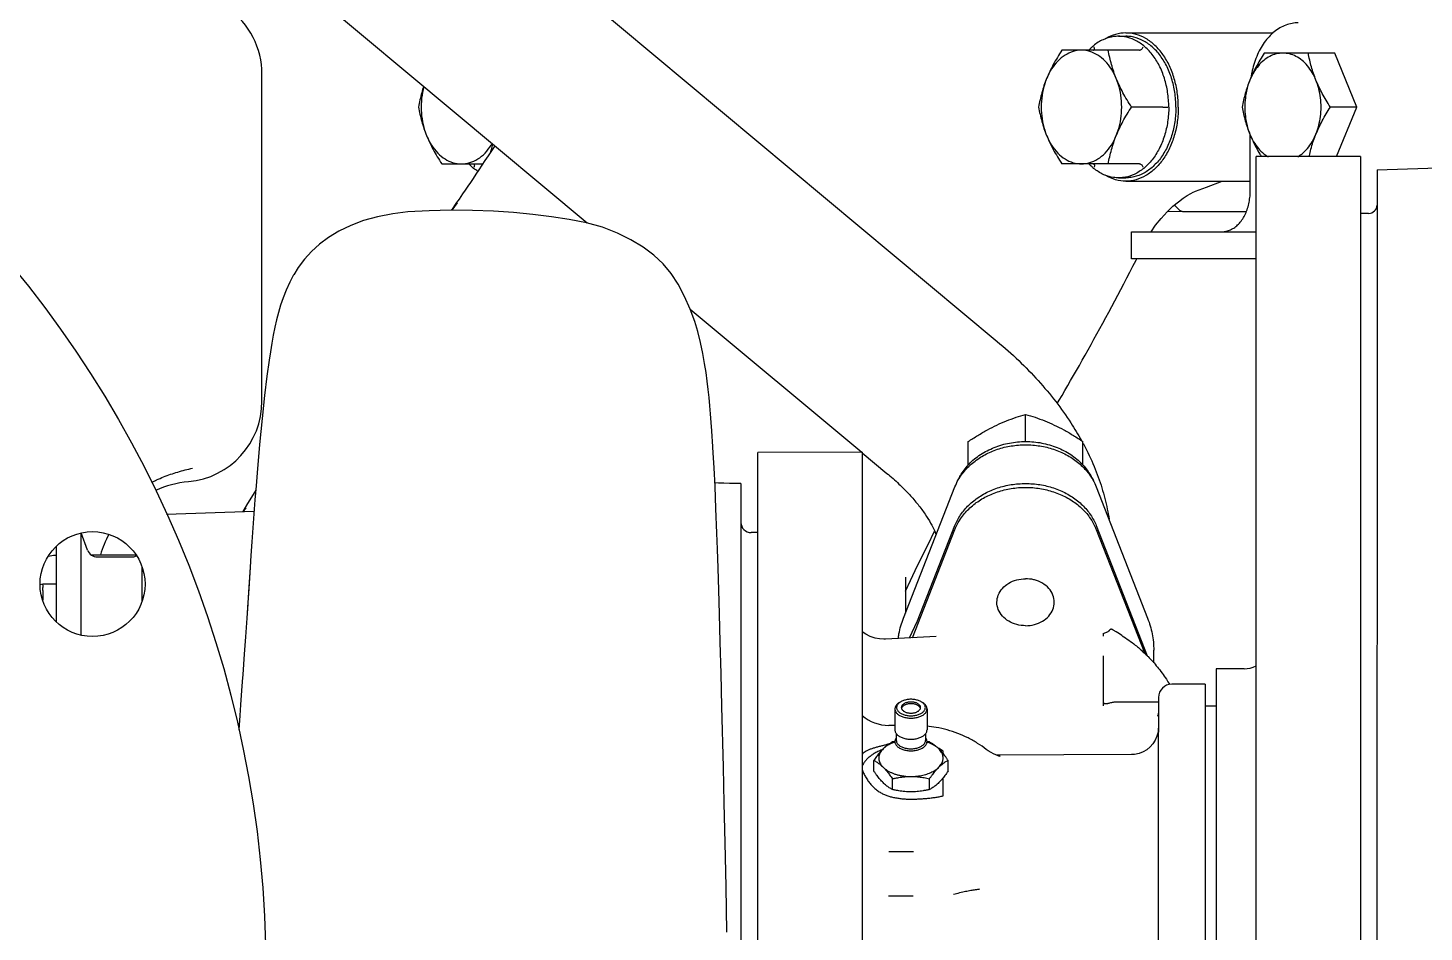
# Model space of a CAD drawing. Header units: millimetres. Extents: x 156850 to 204135, y 56350 to 74150.
# Drawn here: x 158726.8 to 158933.8, y 60799.1 to 60933.2 of the extents above; entities that cross this region are included whole.
import ezdxf

# ---------------------------------------------------------------- set-up
doc = ezdxf.new("R2010")
doc.units = ezdxf.units.MM
doc.header["$LTSCALE"] = 150
doc.layers.add('-----33 Equipment', color=5, linetype='Continuous')

# ---------------------------------------------------------------- blocks, each defined once
blk = doc.blocks.new('X-2F-PLAN$0$A$C73FA2420')
at = {"color": 0, "linetype": 'Continuous'}
for p, q in [((1096.46, 709.29), (1096.34, 709.66)), ((1096.46, 707.27), (1096.46, 709.29)), ((1095.92, 707.27), (1090.86, 707.27)), ((1099.29, 707.27), (1095.92, 707.27)), ((1102.08, 707.27), (1099.29, 707.27)), ((1104.05, 703.61), (1088.9, 703.61)), ((1100.82, 702.13), (1100.82, 695.45)), ((1101.5, 702.63), (1104.06, 703.56)), ((1100.5, 701.2), (1100.5, 696.09)), ((1098.49, 694.57), (1093.88, 694.57)), ((1099.06, 694.57), (1098.49, 694.57)), ((1106.84, 690.92), (1107.29, 677.95)), ((1076.98, 680.07), (1074.84, 680.21)), ((1083.04, 679.62), (1082.52, 679.66)), ((1083.02, 679.63), (1082.62, 679.66)), ((1086.08, 679.41), (1083.04, 679.62)), ((1088.66, 679.23), (1086.08, 679.41)), ((1091.4, 679.04), (1088.66, 679.23)), ((1093.72, 678.88), (1091.4, 679.04)), ((1093.55, 678.89), (1091.4, 679.03)), ((1095.82, 678.74), (1093.68, 678.88)), ((1108.45, 678.91), (1107.23, 679.63)), ((1107.75, 679.13), (1107.23, 679.57)), ((1107.75, 679.13), (1107.75, 679.13)), ((1192.42, 679.27), (1150.05, 628.59)), ((1098.91, 678.54), (1095.82, 678.74)), ((1097.49, 678.63), (1096.03, 678.72)), ((1098.99, 678.53), (1097.49, 678.63)), ((1100.71, 678.42), (1098.99, 678.53)), ((1123.62, 676.78), (1172.12, 676.78)), ((1142.34, 672.09), (1142.34, 672.08)), ((1211.98, 662.92), (1132.47, 567.78)), ((1158.8, 650.13), (1158.8, 644.05)), ((1153.06, 647.93), (1151.94, 648.69)), ((1153.02, 647.86), (1151.94, 648.63)), ((1153.57, 647.57), (1153.06, 647.93)), ((1154.37, 647.03), (1153.57, 647.57)), ((1154.91, 646.66), (1154.37, 647.03)), ((1155.48, 646.28), (1154.91, 646.66)), ((1156.06, 645.89), (1155.48, 646.28)), ((1156.66, 645.48), (1156.06, 645.89)), ((1157.29, 645.06), (1156.66, 645.48)), ((1157.93, 644.63), (1157.29, 645.06)), ((1158.6, 644.18), (1157.93, 644.63)), ((1159.29, 643.73), (1158.6, 644.18)), ((1160, 643.26), (1159.29, 643.73)), ((1160.73, 642.77), (1160, 643.26)), ((1161.49, 642.27), (1160.73, 642.77)), ((1137.27, 613.29), (1116.02, 587.86)), ((1133.94, 612.18), (1133.94, 612.18)), ((1111.38, 605.78), (979.29, 605.78)), ((1042.22, 603.28), (1114.4, 603.29)), ((1104.11, 603.29), (1104.11, 604.26)), ((1114.4, 603.29), (1116.01, 603.29)), ((1116.02, 587.79), (1116.01, 603.29)), ((1114.52, 587.79), (1042.22, 587.78)), ((1068.73, 586.07), (1070.32, 586.07)), ((1115.96, 587.79), (1112.9, 584.14)), ((1116.02, 587.79), (1114.52, 587.79)), ((1050.23, 583.89), (1050.22, 580.22)), ((1056.75, 580.19), (1056.76, 583.87)), ((1075.52, 582.95), (1075.51, 583.87)), ((1088.68, 576.82), (1088.3, 584.34)), ((1066, 583.32), (1067.59, 583.32)), ((1074.27, 582.74), (1073.29, 582.74)), ((1077.95, 582.95), (1074.83, 582.95)), ((1091.42, 581.67), (1110.88, 574.05)), ((1088.48, 580.77), (1091.03, 579.58)), ((1088.5, 580.34), (1104.57, 574.05)), ((1091.03, 579.58), (1105.14, 574.05)), ((1097.52, 581.39), (1092.15, 581.39)), ((1066, 577.82), (1067.59, 577.82)), ((1074.27, 578.41), (1073.29, 578.41)), ((1077.95, 578.19), (1074.83, 578.19)), ((1065.06, 575.81), (1067.73, 575.81)), ((1071.33, 575.81), (1071.71, 575.81)), ((1068.73, 575.07), (1070.32, 575.07)), ((1114.11, 572.08), (1117.62, 572.08)), ((1071.19, 547.87), (1071.11, 567.94)), ((1117.62, 563.58), (1121.64, 563.58)), ((1158.8, 546.69), (1158.8, 558.2)), ((1175.67, 546.69), (1175.67, 558.2)), ((1114.11, 555.08), (1117.62, 555.08)), ((1105.14, 553.1), (1085.84, 545.55)), ((1104.57, 553.1), (1086.16, 545.89)), ((1110.88, 553.1), (1091.42, 545.49)), ((1078.43, 552.03), (1085.81, 552.03)), ((1088.76, 552.03), (1089.18, 552.03)), ((1089.64, 550.59), (1089.74, 550.76)), ((1078.97, 543.89), (1078.97, 549.93)), ((1156.23, 548.72), (1156.23, 530.28)), ((1156.73, 549.78), (1156.73, 548.72)), ((1177.73, 549.78), (1177.73, 548.72)), ((1178.23, 548.72), (1178.23, 526.89)), ((1144.73, 547.87), (1148.73, 547.87)), ((1144.73, 529.41), (1144.73, 547.87)), ((1148.73, 547.87), (1148.73, 529.41)), ((1167.23, 543.25), (1167.23, 547.88)), ((1084.78, 544.58), (1086.67, 544.58)), ((1030.96, 543.88), (1075.12, 543.89)), ((1079.64, 543.89), (1074.49, 543.89)), ((1151.79, 542.51), (1151.73, 540.14)), ((1081.64, 536.98), (1081.64, 541.89)), ((1151.73, 540.14), (1151.73, 540.11)), ((1151.73, 540.11), (1151.73, 530.86)), ((1154.77, 538.38), (1154.77, 538.38)), ((1081.64, 536.98), (995.79, 536.97)), ((1078.39, 535.33), (1078.39, 536.98)), ((1078.39, 535.33), (993.5, 535.32)), ((1083.92, 535.33), (1078.39, 535.33)), ((1083.92, 531.17), (1083.92, 535.33)), ((1154.73, 530.28), (1163.12, 530.28)), ((1003.46, 529.41), (1158.39, 529.41)), ((1158.39, 529.41), (1159.89, 529.41)), ((1159.89, 513.91), (1159.89, 529.41)), ((1175.23, 517.75), (1175.23, 528.19)), ((1159.89, 517.48), (1167.23, 514.48)), ((1167.23, 514.48), (1167.23, 518.39)), ((1167.23, 514.48), (1175.23, 517.75)), ((1158.39, 513.91), (1003.46, 513.91)), ((1151.46, 512.72), (1151.46, 513.91)), ((1159.89, 513.91), (1158.39, 513.91)), ((1134.61, 511.48), (938.48, 511.51)), ((1152.71, 511.48), (1134.61, 511.48)), ((1157.92, 511.47), (1152.71, 511.48)), ((1157.92, 511.47), (1158.29, 500.92))]:
    blk.add_line(p, q, dxfattribs=at)
for points in [[(1082.62, 679.66), (1081.35, 679.75), (1080, 679.85), (1078.56, 679.96), (1076.98, 680.07)], [(1096.03, 678.72), (1093.69, 678.88), (1093.66, 678.88), (1093.62, 678.88), (1093.58, 678.89), (1093.55, 678.89)], [(1110.41, 677.71), (1109.78, 678.1), (1108.45, 678.91)], [(1112.96, 677.51), (1111.04, 677.66), (1108.98, 677.82), (1106.91, 677.98), (1104.83, 678.14), (1102.76, 678.28), (1100.71, 678.42)], [(1129.67, 675.72), (1127.3, 676.04), (1124.43, 676.4), (1121.06, 676.77), (1117.2, 677.15), (1112.96, 677.51)], [(1142.34, 672.09), (1141.27, 672.66), (1140.09, 673.2), (1138.95, 673.65), (1137.85, 674.02), (1136.76, 674.34), (1135.68, 674.62), (1134.57, 674.87), (1133.41, 675.11), (1132.2, 675.33), (1130.92, 675.54), (1129.67, 675.72)], [(1151.67, 655.14), (1151.4, 657.38), (1150.97, 659.63), (1150.39, 661.72), (1149.66, 663.63), (1148.81, 665.37), (1147.88, 666.92), (1146.88, 668.27), (1145.82, 669.44), (1144.67, 670.48), (1143.45, 671.39), (1142.34, 672.08)], [(1133.94, 612.18), (1135.42, 612.62), (1137.25, 613.28), (1139.15, 614.13), (1140.95, 615.08), (1142.55, 616.1), (1143.98, 617.3), (1145.28, 618.69), (1146.46, 620.28), (1147.56, 622.08), (1148.55, 624.09), (1149.4, 626.29), (1150.08, 628.67), (1150.56, 631.22), (1150.95, 633.88), (1151.3, 636.64), (1151.58, 639.5), (1151.79, 642.47), (1151.91, 645.55), (1151.95, 648.72), (1151.86, 651.98), (1151.67, 655.14)], [(1117.69, 609.99), (1118.35, 610.03), (1119.21, 610.09), (1120.46, 610.18), (1121.72, 610.28), (1122.94, 610.39), (1124.14, 610.5), (1125.35, 610.63), (1126.57, 610.78), (1127.84, 610.95), (1129.2, 611.16), (1130.67, 611.42), (1132.29, 611.76), (1133.94, 612.18)], [(1063.99, 608.26), (1069.33, 608.38), (1078.31, 608.6)], [(1078.31, 608.6), (1083.23, 608.73), (1087.88, 608.86), (1092.06, 608.97)], [(1092.06, 608.97), (1095.58, 609.07), (1098.84, 609.17), (1101.66, 609.27), (1104.01, 609.34)], [(1104.01, 609.34), (1107.7, 609.48), (1110.97, 609.62), (1113.7, 609.76), (1115.94, 609.88), (1117.69, 609.99)], [(1111.38, 605.78), (1111.39, 606.6), (1111.4, 607.48), (1111.43, 608.3), (1111.46, 609.09), (1111.49, 609.65)], [(1044.86, 607.85), (1051.64, 607.99), (1058.1, 608.13), (1063.99, 608.26)], [(1088.3, 584.33), (1088.29, 584.58), (1088.33, 585.22), (1088.46, 585.9), (1088.71, 586.6), (1089.05, 587.28), (1089.41, 587.79)], [(1095.44, 581.39), (1097.02, 580.66), (1099.25, 579.58)], [(1099.25, 579.58), (1102.36, 578.04), (1104.32, 577.06)], [(1071.03, 567.72), (1071.13, 567.99), (1071.28, 568.32), (1071.48, 568.7), (1071.74, 569.11), (1071.96, 569.41)], [(1070.93, 567.39), (1070.93, 567.37), (1070.94, 567.41), (1070.97, 567.52), (1071.03, 567.72)], [(1123.25, 558.89), (1123.74, 558.6), (1124.47, 558.17), (1125.2, 557.75), (1125.93, 557.32), (1126.67, 556.9), (1127.42, 556.47), (1128.17, 556.04), (1128.92, 555.61), (1129.68, 555.18), (1130.45, 554.75), (1131.22, 554.32), (1132, 553.88), (1132.79, 553.45), (1133.58, 553.01), (1134.38, 552.57), (1135.18, 552.13), (1136, 551.69), (1136.81, 551.25), (1137.64, 550.81), (1138.48, 550.36), (1139.32, 549.91), (1140.17, 549.47), (1141.02, 549.02), (1141.89, 548.57), (1142.76, 548.12), (1143.65, 547.67), (1144.54, 547.21), (1144.73, 547.11)], [(1088.85, 549.3), (1089.08, 549.67), (1089.37, 550.15), (1089.64, 550.59)], [(1075.19, 543.89), (1074.53, 543.94), (1073.9, 544.1), (1073.31, 544.36), (1072.78, 544.69), (1072.31, 545.11), (1071.91, 545.6), (1071.59, 546.15), (1071.35, 546.76), (1071.22, 547.41), (1071.19, 547.87)], [(1148.73, 544.97), (1149.7, 544.31), (1150.72, 543.5), (1151.7, 542.61), (1152.54, 541.73), (1153.2, 540.93), (1153.72, 540.22), (1154.12, 539.61), (1154.42, 539.1), (1154.62, 538.72), (1154.73, 538.48), (1154.77, 538.38)], [(1077.37, 543.89), (1077.28, 543.9), (1077.13, 543.92), (1077.01, 543.96), (1076.93, 544.01), (1076.9, 544.02)], [(1154.77, 538.38), (1155.37, 536.76), (1156.23, 534.45)]]:
    blk.add_lwpolyline(points, dxfattribs=at)
for centre, radius in [((1038.73, 841.29), 165.1), ((1096.47, 701.9), 7.78)]:
    blk.add_circle(centre, radius, dxfattribs=at)
for centre, radius, start, end in [((1096.73, 686.28), 15, 61.6583, 74.1927), ((1096.73, 686.28), 15, 5.3128, 24.7975), ((1123.62, 688.78), 12, 185.3128, 270), ((1172.12, 688.78), 12, 270, 324.0883), ((1105.63, 604.26), 1.52, 89.9935, 179.9935), ((1081.51, 583.87), 6, 139.2436, 180.0079), ((1079.64, 541.89), 2, 0.0079, 90.0079), ((1087.92, 531.17), 4, 180.0079, 206.1385), ((1152.71, 512.72), 1.25, 179.9925, 269.1926)]:
    blk.add_arc(centre, radius, start, end, dxfattribs=at)
for points, start_tangent, end_tangent in [([(1096.45, 709.29), (1096.33, 709.29), (1096, 709.29), (1095.46, 709.29), (1094.71, 709.29), (1094.08, 709.29)], (0.422323, 0.906445), (-1, 0.000807)), ([(1100.64, 708.46), (1100.77, 707.43), (1100.78, 707.27)], (0.15627, -0.987714), (0.075025, -0.997182)), ([(1100.77, 702.07), (1100.5, 701.2)], (-0.573497, -0.819208), (0.000124, -1)), ([(1101.5, 702.63), (1100.77, 702.07)], (-0.939669, -0.342086), (-0.573497, -0.819208)), ([(1100.5, 696.09), (1100.61, 695.51), (1100.68, 695.37)], (0.000124, -1), (0.477593, -0.878581)), ([(1111.57, 693.14), (1111.93, 692.4), (1112.37, 691.38), (1112.76, 690.33), (1113.1, 689.26), (1113.4, 688.18), (1113.66, 687.07)], (0.455501, -0.890235), (0.20571, -0.978613)), ([(1163.02, 652.38), (1161.98, 651.92), (1160.93, 651.39), (1159.87, 650.79), (1158.8, 650.13)], (-0.92582, -0.377964), (-0.84076, -0.541408)), ([(1163.02, 652.38), (1161.6, 651.65), (1160.41, 650.72), (1159.53, 649.64), (1158.98, 648.45), (1158.8, 647.22)], (-0.92582, -0.377964), (0, -1)), ([(1167.23, 653.57), (1166.17, 653.36), (1165.11, 653.1), (1164.06, 652.77), (1163.02, 652.38)], (-0.985438, -0.170033), (-0.92582, -0.377964)), ([(1170.26, 652.78), (1169.84, 652.89), (1168.12, 653.15), (1166.35, 653.15), (1164.63, 652.89), (1163.02, 652.38)], (-0.96487, 0.262727), (-0.92582, -0.377964)), ([(1170.3, 652.81), (1169.36, 653.1), (1168.3, 653.36), (1167.23, 653.57)], (-0.94825, 0.317524), (-0.985438, 0.170033)), ([(1158.35, 645.65), (1158.77, 646.09)], (0.664539, 0.747253), (0.719955, 0.694021)), ([(1158.8, 647.22), (1158.99, 645.98), (1159.53, 644.79), (1160.41, 643.71), (1161.59, 642.79), (1161.81, 642.65)], (0, -1), (0.860006, -0.510283)), ([(1157.69, 644.79), (1158.14, 645.41), (1158.18, 645.47)], (0.543505, 0.839406), (0.639571, 0.768732)), ([(1158.18, 645.47), (1158.35, 645.65)], (0.639571, 0.768732), (0.664539, 0.747253)), ([(1158.68, 645.32), (1158.64, 645.3), (1158.48, 645.3), (1158.3, 645.35)], (-0.926936, -0.375219), (-0.92582, 0.377964)), ([(1158.8, 645.5), (1158.76, 645.37), (1158.68, 645.32)], (0, -1), (-0.926936, -0.375219)), ([(1160.62, 642.85), (1160.93, 642.77), (1161.71, 642.53)], (0.96749, -0.252907), (0.951015, -0.309145)), ([(1068.9, 587.79), (1068.83, 587.76), (1068.29, 587.53), (1067.72, 587.22), (1067.15, 586.84), (1066.62, 586.39), (1066.15, 585.91), (1065.76, 585.41), (1065.44, 584.9), (1065.19, 584.38), (1065.01, 583.87)], (-0.939222, -0.343312), (-0.270212, -0.962801)), ([(1067.02, 584.7), (1067.25, 584.92), (1067.51, 585.15), (1067.78, 585.37), (1068.07, 585.6), (1068.39, 585.83), (1068.73, 586.07)], (0.704698, 0.709507), (0.826108, 0.563511)), ([(1070.32, 586.07), (1070.19, 585.83), (1070.04, 585.6), (1069.88, 585.37), (1069.71, 585.15), (1069.52, 584.92), (1069.3, 584.7)], (-0.461612, -0.887082), (-0.704698, -0.709507)), ([(1071.94, 584.79), (1071.89, 584.91), (1071.62, 585.5), (1071.32, 586.05), (1070.99, 586.53), (1070.64, 586.96), (1070.26, 587.32), (1069.86, 587.61), (1069.55, 587.79)], (-0.364051, 0.931379), (-0.898118, 0.439754)), ([(1072.03, 584.7), (1071.84, 584.89), (1071.62, 585.08), (1071.39, 585.27), (1071.15, 585.47), (1070.89, 585.66), (1070.62, 585.86), (1070.32, 586.07)], (-0.704871, 0.709336), (-0.826251, 0.563302)), ([(1072.74, 583.87), (1072.6, 584.39), (1072.46, 584.9), (1072.33, 585.41), (1072.19, 585.92), (1072.04, 586.39), (1071.88, 586.84), (1071.7, 587.22), (1071.5, 587.53), (1071.27, 587.76), (1071.24, 587.79)], (-0.270474, 0.962727), (-0.799001, 0.60133)), ([(1065.01, 583.87), (1064.87, 583.29), (1064.75, 582.69), (1064.66, 582.08), (1064.6, 581.45), (1064.58, 580.82), (1064.58, 580.19)], (-0.270212, -0.962801), (0.029274, -0.999571)), ([(1066, 583.32), (1066.13, 583.56), (1066.27, 583.79), (1066.43, 584.02), (1066.61, 584.24), (1066.8, 584.47), (1067.02, 584.7)], (0.461612, 0.887082), (0.704698, 0.709507)), ([(1069.3, 584.7), (1069.1, 584.5), (1068.89, 584.31), (1068.66, 584.12), (1068.42, 583.92), (1068.16, 583.73), (1067.89, 583.53), (1067.59, 583.32)], (-0.704698, -0.709507), (-0.826108, -0.563511)), ([(1069.3, 584.7), (1069.06, 584.42), (1068.84, 584.11), (1068.64, 583.76), (1068.46, 583.37), (1068.3, 582.95), (1068.17, 582.51), (1068.07, 582.04), (1068, 581.56), (1067.95, 581.07), (1067.94, 580.57)], (-0.704698, -0.709507), (0.000138, -1)), ([(1070.67, 585.33), (1070.38, 585.31), (1070.1, 585.23), (1069.82, 585.1), (1069.56, 584.92), (1069.3, 584.7)], (-1, -0.000105), (-0.704698, -0.709507)), ([(1072.03, 584.7), (1071.78, 584.92), (1071.51, 585.1), (1071.24, 585.23), (1070.95, 585.31), (1070.67, 585.33)], (-0.704871, 0.709336), (-1, -0.000105)), ([(1072.62, 584.02), (1072.44, 584.25), (1072.25, 584.47), (1072.03, 584.7)], (-0.59255, 0.805534), (-0.704871, 0.709336)), ([(1073.03, 582.95), (1072.97, 583.15), (1072.82, 583.52), (1072.65, 583.86), (1072.46, 584.17), (1072.25, 584.45), (1072.03, 584.7)], (-0.314692, 0.949194), (-0.704871, 0.709336)), ([(1072.77, 583.79), (1072.62, 584.02)], (-0.549878, 0.835245), (-0.59255, 0.805534)), ([(1072.75, 583.83), (1072.74, 583.87)], (-0.266973, 0.963704), (-0.270474, 0.962727)), ([(1073.05, 583.32), (1072.92, 583.56), (1072.77, 583.79)], (-0.461828, 0.88697), (-0.549878, 0.835245)), ([(1112.9, 584.14), (1111.32, 582.35), (1109.76, 580.81), (1108.26, 579.52), (1106.84, 578.47), (1105.51, 577.65), (1104.3, 577.05), (1103.76, 576.83)], (-0.641328, -0.767267), (-0.935771, -0.352608)), ([(1065.65, 580.57), (1065.66, 581.02), (1065.69, 581.48), (1065.74, 581.93), (1065.81, 582.38), (1065.9, 582.84), (1066, 583.32)], (-0.000138, 1), (0.229987, 0.973194)), ([(1067.59, 583.32), (1067.69, 582.84), (1067.78, 582.38), (1067.85, 581.92), (1067.9, 581.47), (1067.93, 581.02), (1067.94, 580.57)], (0.230258, -0.97313), (0.000138, -1)), ([(1073.11, 582.95), (1072.93, 582.93), (1072.76, 582.87), (1072.59, 582.77), (1072.43, 582.63), (1072.28, 582.46), (1072.15, 582.26), (1072.03, 582.02), (1071.93, 581.76), (1071.85, 581.48), (1071.79, 581.19), (1071.76, 580.88), (1071.75, 580.57), (1071.76, 580.26), (1071.79, 579.96), (1071.85, 579.66), (1071.93, 579.38), (1072.03, 579.12), (1072.15, 578.89), (1072.28, 578.68), (1072.43, 578.51), (1072.59, 578.37), (1072.76, 578.27), (1072.94, 578.21), (1073.11, 578.19)], (-1, -0.000156), (1, 0.000105)), ([(1073.29, 582.74), (1073.12, 582.72), (1072.95, 582.66), (1072.79, 582.56), (1072.64, 582.42), (1072.5, 582.25), (1072.38, 582.05), (1072.27, 581.82), (1072.19, 581.57), (1072.12, 581.3), (1072.07, 581.01), (1072.05, 580.72), (1072.05, 580.42), (1072.07, 580.13), (1072.12, 579.85), (1072.19, 579.57), (1072.27, 579.32), (1072.38, 579.09), (1072.51, 578.89), (1072.64, 578.72), (1072.79, 578.58), (1072.95, 578.49), (1073.12, 578.43), (1073.29, 578.41)], (-1, -0.000156), (1, 0.000105)), ([(1073.13, 582.96), (1073.05, 583.32)], (-0.20737, 0.978263), (-0.230258, 0.97313)), ([(1073.13, 582.95), (1073.11, 582.95)], (-0.999622, 0.027488), (-1, -0.000105)), ([(1073.47, 582.87), (1073.29, 582.93), (1073.13, 582.95)], (-0.906087, 0.423091), (-0.999622, 0.027488)), ([(1073.97, 582.42), (1073.86, 582.26), (1073.75, 582.02), (1073.65, 581.76), (1073.57, 581.48), (1073.51, 581.19), (1073.48, 580.88), (1073.46, 580.57), (1073.48, 580.26), (1073.51, 579.96), (1073.57, 579.66), (1073.65, 579.38), (1073.75, 579.12), (1073.86, 578.89), (1073.97, 578.72)], (-0.577457, -0.816421), (0.577708, -0.816243)), ([(1073.68, 582.74), (1073.64, 582.77), (1073.47, 582.87)], (-0.784888, 0.619637), (-0.906087, 0.423091)), ([(1074.27, 582.74), (1074.15, 582.63), (1074, 582.46), (1073.97, 582.42)], (-0.784699, -0.619877), (-0.577457, -0.816421)), ([(1074.83, 582.95), (1074.65, 582.93), (1074.48, 582.87), (1074.31, 582.77), (1074.27, 582.74)], (-1, -0.000156), (-0.784699, -0.619877)), ([(1077.95, 582.95), (1077.78, 582.93), (1077.6, 582.87), (1077.43, 582.77), (1077.27, 582.63), (1077.12, 582.46), (1076.99, 582.26), (1076.87, 582.02), (1076.77, 581.76), (1076.69, 581.48), (1076.64, 581.19), (1076.6, 580.88), (1076.59, 580.57), (1076.6, 580.26), (1076.64, 579.96), (1076.69, 579.66), (1076.77, 579.38), (1076.87, 579.12), (1076.99, 578.89), (1077.12, 578.68), (1077.27, 578.51), (1077.43, 578.37), (1077.6, 578.27), (1077.78, 578.21), (1077.95, 578.19)], (-1, -0.000156), (1, 0.000105)), ([(1078.16, 582.7), (1077.99, 582.68), (1077.83, 582.62), (1077.67, 582.53), (1077.52, 582.39), (1077.39, 582.23), (1077.27, 582.03), (1077.16, 581.8), (1077.07, 581.55), (1077.01, 581.29), (1076.96, 581.01), (1076.94, 580.72), (1076.94, 580.43), (1076.96, 580.14), (1077.01, 579.86), (1077.07, 579.59), (1077.16, 579.34), (1077.27, 579.12), (1077.39, 578.92), (1077.52, 578.75), (1077.67, 578.62), (1077.83, 578.52), (1077.99, 578.46), (1078.16, 578.44)], (-1, -0.000105), (1, 0.000105)), ([(1077.8, 581.86), (1077.7, 581.75), (1077.6, 581.62), (1077.52, 581.46), (1077.45, 581.28), (1077.4, 581.09), (1077.36, 580.89), (1077.34, 580.68), (1077.34, 580.47), (1077.36, 580.26), (1077.4, 580.05), (1077.45, 579.86), (1077.52, 579.68), (1077.6, 579.53), (1077.7, 579.4), (1077.8, 579.29)], (-0.765854, -0.643015), (0.766007, -0.642833)), ([(1077.92, 581.93), (1077.8, 581.86)], (-0.880718, -0.473642), (-0.765854, -0.643015)), ([(1078.04, 581.98), (1077.92, 581.93)], (-0.967241, -0.253858), (-0.880718, -0.473642)), ([(1078.31, 582.87), (1078.13, 582.93), (1077.95, 582.95)], (-0.906087, 0.423091), (-1, -0.000105)), ([(1078.16, 582), (1078.04, 581.98)], (-1, -0.000156), (-0.967241, -0.253858)), ([(1078.27, 581.86), (1078.15, 581.93), (1078.04, 581.98)], (-0.766007, 0.642833), (-0.967296, 0.253651)), ([(1078.79, 582.39), (1078.65, 582.53), (1078.49, 582.62), (1078.33, 582.68), (1078.16, 582.7)], (-0.686247, 0.727369), (-1, -0.000105)), ([(1078.16, 579.15), (1078.28, 579.16), (1078.4, 579.21), (1078.51, 579.29), (1078.62, 579.4), (1078.72, 579.53), (1078.8, 579.68), (1078.87, 579.86), (1078.92, 580.05), (1078.96, 580.26), (1078.97, 580.47), (1078.97, 580.68), (1078.96, 580.89), (1078.92, 581.09), (1078.87, 581.29), (1078.8, 581.46), (1078.71, 581.62), (1078.62, 581.75), (1078.51, 581.86), (1078.4, 581.93), (1078.28, 581.98), (1078.16, 582)], (1, 0.000156), (-1, -0.000105)), ([(1078.27, 579.29), (1078.37, 579.4), (1078.47, 579.53), (1078.55, 579.68), (1078.62, 579.86), (1078.67, 580.05), (1078.71, 580.26), (1078.73, 580.47), (1078.73, 580.68), (1078.71, 580.89), (1078.67, 581.09), (1078.62, 581.29), (1078.55, 581.46), (1078.47, 581.62), (1078.37, 581.75), (1078.27, 581.86)], (0.765854, 0.643015), (-0.766007, 0.642833)), ([(1078.91, 582.27), (1078.79, 582.46), (1078.64, 582.63), (1078.48, 582.77), (1078.31, 582.87)], (-0.504927, 0.863162), (-0.906087, 0.423091)), ([(1079.01, 582.09), (1078.93, 582.23), (1078.79, 582.39)], (-0.504887, 0.863186), (-0.686247, 0.727369)), ([(1079.02, 579.05), (1079.05, 579.12), (1079.16, 579.34), (1079.24, 579.59), (1079.31, 579.86), (1079.36, 580.14), (1079.38, 580.43), (1079.38, 580.72), (1079.36, 581.01), (1079.31, 581.29), (1079.24, 581.55), (1079.16, 581.8), (1079.05, 582.03), (1079.01, 582.09)], (0.504619, 0.863342), (-0.504887, 0.863186)), ([(1088.4, 582.46), (1089.08, 582.35), (1091.42, 581.67)], (0.990821, -0.135184), (0.931157, -0.364619)), ([(1064.58, 580.19), (1064.6, 579.53), (1064.64, 578.88), (1064.69, 578.23), (1064.76, 577.6), (1064.84, 576.98), (1064.94, 576.38), (1065.06, 575.81)], (0.029273, -0.999571), (0.235036, -0.971987)), ([(1066, 577.82), (1065.9, 578.3), (1065.81, 578.76), (1065.74, 579.21), (1065.69, 579.67), (1065.66, 580.12), (1065.65, 580.57)], (-0.230258, 0.97313), (-0.000138, 1)), ([(1067.94, 580.57), (1067.93, 580.19), (1067.91, 579.8), (1067.87, 579.41), (1067.82, 579.03), (1067.76, 578.63), (1067.68, 578.23), (1067.59, 577.82)], (0.000138, -1), (-0.229987, -0.973194)), ([(1067.94, 580.57), (1067.95, 580.12), (1067.99, 579.67), (1068.05, 579.23), (1068.13, 578.8), (1068.24, 578.39), (1068.37, 578), (1068.52, 577.63), (1068.69, 577.28), (1068.88, 576.97), (1069.09, 576.69), (1069.3, 576.45)], (0.000138, -1), (0.704871, -0.709336)), ([(1067.02, 576.45), (1066.8, 576.67), (1066.61, 576.9), (1066.43, 577.12), (1066.28, 577.35), (1066.13, 577.58), (1066, 577.82)], (-0.704871, 0.709336), (-0.461828, 0.88697)), ([(1067.59, 577.82), (1067.93, 577.58), (1068.25, 577.35), (1068.54, 577.12), (1068.82, 576.9), (1069.07, 576.67), (1069.3, 576.45)], (0.826251, -0.563302), (0.704871, -0.709336)), ([(1071.96, 569.41), (1072.85, 570.69), (1073.65, 572.11), (1074.31, 573.62), (1074.84, 575.2), (1075.21, 576.84), (1075.41, 578.19)], (0.611344, 0.791365), (0.106872, 0.994273)), ([(1072.04, 576.45), (1072.28, 576.72), (1072.5, 577.03), (1072.7, 577.38), (1072.88, 577.77), (1073.03, 578.19)], (0.704698, 0.709507), (0.314252, 0.94934)), ([(1072.04, 576.45), (1072.22, 576.64), (1072.39, 576.83), (1072.54, 577.03), (1072.69, 577.22), (1072.82, 577.42), (1072.94, 577.62), (1073.05, 577.82)], (0.704698, 0.709507), (0.461612, 0.887082)), ([(1073.05, 577.82), (1073.13, 578.19)], (0.229987, 0.973194), (0.207076, 0.978325)), ([(1073.11, 578.19), (1073.13, 578.19)], (1, 0.000156), (0.999646, 0.026616)), ([(1073.13, 578.19), (1073.29, 578.21), (1073.47, 578.27)], (0.999646, 0.026616), (0.905993, 0.423292)), ([(1073.47, 578.27), (1073.64, 578.37), (1073.68, 578.4)], (0.905993, 0.423292), (0.784699, 0.619877)), ([(1073.97, 578.72), (1074, 578.68), (1074.15, 578.51), (1074.27, 578.4)], (0.577708, -0.816243), (0.784888, -0.619637)), ([(1074.27, 578.4), (1074.31, 578.37), (1074.48, 578.27), (1074.65, 578.21), (1074.83, 578.19)], (0.784888, -0.619637), (1, 0.000105)), ([(1077.8, 579.29), (1077.92, 579.21), (1078.04, 579.16)], (0.766007, -0.642833), (0.967296, -0.253651)), ([(1077.95, 578.19), (1078.13, 578.21), (1078.31, 578.27)], (1, 0.000156), (0.905993, 0.423292)), ([(1078.04, 579.16), (1078.15, 579.21)], (0.967241, 0.253858), (0.880718, 0.473642)), ([(1078.04, 579.16), (1078.16, 579.15)], (0.967296, -0.253651), (1, 0.000105)), ([(1078.15, 579.21), (1078.27, 579.29)], (0.880718, 0.473642), (0.765854, 0.643015)), ([(1078.16, 578.44), (1078.33, 578.46), (1078.49, 578.52), (1078.65, 578.62), (1078.79, 578.75)], (1, 0.000105), (0.686068, 0.727538)), ([(1078.31, 578.27), (1078.48, 578.37), (1078.64, 578.51), (1078.79, 578.68), (1078.91, 578.87)], (0.905993, 0.423292), (0.50466, 0.863318)), ([(1078.79, 578.75), (1078.93, 578.92), (1079.02, 579.05)], (0.686068, 0.727538), (0.504619, 0.863342)), ([(1068.73, 575.07), (1068.39, 575.31), (1068.08, 575.54), (1067.78, 575.77), (1067.51, 575.99), (1067.25, 576.22), (1067.02, 576.45)], (-0.826251, 0.563302), (-0.704871, 0.709336)), ([(1069.3, 576.45), (1069.56, 576.22), (1069.83, 576.04), (1070.1, 575.91), (1070.38, 575.84), (1070.67, 575.81)], (0.704871, -0.709336), (1, 0.000105)), ([(1069.3, 576.45), (1069.49, 576.25), (1069.66, 576.06), (1069.81, 575.87), (1069.96, 575.67), (1070.09, 575.48), (1070.21, 575.28), (1070.32, 575.07)], (0.704871, -0.709336), (0.461828, -0.88697)), ([(1070.32, 575.07), (1070.67, 575.31), (1070.98, 575.54), (1071.28, 575.77), (1071.55, 576)], (0.826108, 0.563511), (0.759818, 0.650135)), ([(1070.67, 575.81), (1070.96, 575.84), (1071.24, 575.91), (1071.51, 576.04), (1071.78, 576.22), (1072.04, 576.45)], (1, 0.000105), (0.704698, 0.709507)), ([(1071.55, 576), (1071.8, 576.22), (1072.04, 576.45)], (0.759818, 0.650135), (0.704698, 0.709507)), ([(1071.71, 575.81), (1072.07, 576.38)], (0.573198, 0.819417), (0.503995, 0.863707)), ([(1071.71, 575.81), (1071.94, 576.35)], (0.425755, 0.904839), (0.363308, 0.931669)), ([(1072.07, 576.38), (1072.09, 576.42)], (0.503995, 0.863707), (0.499817, 0.866131)), ([(1072.09, 576.42), (1072.2, 576.61)], (0.499817, 0.866131), (0.475703, 0.879606)), ([(1050.46, 574.27), (1050.71, 573.32), (1050.9, 572.47), (1051.05, 571.69), (1051.17, 570.98), (1051.25, 570.34)], (0.269338, -0.963046), (0.122551, -0.992462)), ([(1104.57, 574.05), (1105.03, 573.85)], (0.931157, -0.364619), (0.906004, -0.423269)), ([(1105.03, 573.85), (1106.17, 573.21), (1107.61, 572), (1108.83, 570.48), (1109.78, 568.7), (1110.44, 566.73), (1110.78, 564.64), (1110.78, 562.51), (1110.44, 560.42), (1109.78, 558.45), (1108.83, 556.67), (1107.61, 555.15), (1106.17, 553.95), (1105.03, 553.3)], (0.906004, -0.423269), (-0.906004, -0.423269)), ([(1105.14, 574.05), (1106.74, 573.21), (1108.18, 572), (1109.4, 570.48), (1110.36, 568.7), (1111.02, 566.73), (1111.35, 564.64), (1111.35, 562.51), (1111.02, 560.42), (1110.36, 558.45), (1109.4, 556.67), (1108.18, 555.15), (1106.74, 553.95), (1105.14, 553.1)], (0.931157, -0.364619), (-0.931157, -0.364619)), ([(1110.88, 574.05), (1111.92, 573.56)], (0.931157, -0.364619), (0.870151, -0.492786)), ([(1111.92, 573.57), (1112.58, 573.23), (1114.12, 572.09)], (0.908094, -0.418767), (0.736811, -0.676099)), ([(1111.92, 573.56), (1112.48, 573.21), (1113.92, 572), (1115.14, 570.48), (1116.1, 568.7), (1116.76, 566.73), (1117.09, 564.64), (1117.09, 562.51), (1116.76, 560.42), (1116.1, 558.45), (1115.14, 556.67), (1113.92, 555.15), (1112.48, 553.95), (1111.92, 553.6)], (0.870151, -0.492786), (-0.870143, -0.492799)), ([(1114.12, 572.09), (1114.27, 571.96), (1115.68, 570.26), (1116.74, 568.23), (1117.4, 565.96), (1117.62, 563.59)], (0.736811, -0.676099), (0.001079, -0.999999)), ([(1117.62, 572.08), (1118.52, 570.67), (1119.35, 569.24), (1120.07, 567.83)], (0.553221, -0.833035), (0.427423, -0.904052)), ([(1090.3, 563.58), (1090.47, 564.89), (1090.96, 566.08), (1091.73, 567.02), (1092.7, 567.62), (1093.78, 567.83), (1094.85, 567.62), (1095.83, 567.02), (1096.6, 566.08), (1097.09, 564.89), (1097.26, 563.58)], (0, 1), (0, -1)), ([(1132.47, 567.78), (1129.63, 564.6), (1126.65, 561.7), (1123.55, 559.11), (1120.38, 556.86), (1117.79, 555.3)], (-0.641328, -0.767267), (-0.875229, -0.483709)), ([(1120.07, 567.83), (1120.68, 566.41), (1121.21, 564.98), (1121.64, 563.58)], (0.427423, -0.904052), (0.27094, -0.962596)), ([(1090.3, 563.58), (1090.47, 562.26), (1090.96, 561.08), (1091.73, 560.14), (1092.7, 559.54), (1093.78, 559.33), (1094.85, 559.54), (1095.83, 560.14), (1096.6, 561.08), (1097.09, 562.26), (1097.12, 562.38)], (0, -1), (0.234691, 0.97207)), ([(1097.12, 562.38), (1097.26, 563.58)], (0.234691, 0.97207), (0, 1)), ([(1117.62, 563.56), (1117.4, 561.19), (1116.74, 558.92), (1115.68, 556.89), (1114.27, 555.2), (1114.12, 555.06)], (-0.00108, -0.999999), (-0.736805, -0.676106)), ([(1117.62, 563.59), (1117.62, 563.58)], (0.001079, -0.999999), (0, -1)), ([(1117.62, 563.58), (1117.62, 563.56)], (0, -1), (-0.00108, -0.999999)), ([(1121.64, 563.58), (1121.21, 562.17), (1120.68, 560.74), (1120.07, 559.33)], (-0.27094, -0.962596), (-0.427423, -0.904052)), ([(1167.23, 561.65), (1166.17, 561.44), (1165.11, 561.17), (1164.06, 560.85), (1163.02, 560.46)], (-0.985438, -0.170033), (-0.92582, -0.377964)), ([(1171.45, 560.46), (1169.84, 560.96), (1168.12, 561.22), (1166.35, 561.22), (1164.63, 560.96), (1163.02, 560.46)], (-0.92582, 0.377964), (-0.92582, -0.377964)), ([(1171.45, 560.46), (1170.41, 560.85), (1169.36, 561.17), (1168.3, 561.44), (1167.23, 561.65)], (-0.92582, 0.377964), (-0.985438, 0.170033)), ([(1120.07, 559.33), (1119.35, 557.91), (1118.52, 556.48), (1117.62, 555.08)], (-0.427423, -0.904052), (-0.553221, -0.833035)), ([(1163.02, 560.46), (1161.98, 560), (1160.93, 559.47), (1159.87, 558.86), (1158.8, 558.2)], (-0.92582, -0.377964), (-0.84076, -0.541408)), ([(1163.02, 560.46), (1161.6, 559.73), (1160.41, 558.8), (1159.53, 557.72), (1158.98, 556.53), (1158.8, 555.29)], (-0.92582, -0.377964), (0, -1)), ([(1175.67, 558.2), (1174.6, 558.86), (1173.54, 559.47), (1172.49, 560), (1171.45, 560.46)], (-0.84076, 0.541408), (-0.92582, 0.377964)), ([(1175.67, 555.29), (1175.48, 556.53), (1174.94, 557.72), (1174.06, 558.8), (1172.88, 559.72), (1171.45, 560.46)], (0, 1), (-0.92582, 0.377964)), ([(1117.36, 555.07), (1117.16, 554.96), (1113.94, 553.43), (1110.73, 552.27), (1107.57, 551.46), (1106.12, 551.2)], (-0.880926, -0.473255), (-0.987932, -0.154887)), ([(1114.12, 555.06), (1112.58, 553.93), (1111.92, 553.58)], (-0.736805, -0.676106), (-0.908087, -0.418782)), ([(1158.8, 555.29), (1158.99, 554.05), (1159.53, 552.87), (1160.41, 551.79), (1161.59, 550.86), (1163.02, 550.13)], (0, -1), (0.92582, -0.377964)), ([(1171.45, 550.13), (1172.87, 550.86), (1174.06, 551.79), (1174.94, 552.87), (1175.48, 554.06), (1175.67, 555.29)], (0.92582, 0.377964), (0, 1)), ([(1105.03, 553.3), (1104.57, 553.1)], (-0.906004, -0.423269), (-0.931157, -0.364619)), ([(1111.92, 553.6), (1110.88, 553.1)], (-0.870143, -0.492799), (-0.931157, -0.364619)), ([(1157.15, 551.84), (1157.25, 552.07), (1158.14, 553.49), (1158.18, 553.54)], (0.378535, 0.925587), (0.639571, 0.768732)), ([(1158.18, 553.54), (1158.35, 553.73)], (0.639571, 0.768732), (0.664539, 0.747253)), ([(1158.48, 553.38), (1158.3, 553.42)], (-0.989806, 0.142419), (-0.92582, 0.377964)), ([(1158.35, 553.73), (1158.77, 554.17)], (0.664539, 0.747253), (0.719955, 0.694021)), ([(1158.68, 553.39), (1158.64, 553.38), (1158.48, 553.38)], (-0.926936, -0.375219), (-0.989806, 0.142419)), ([(1158.8, 553.57), (1158.76, 553.45), (1158.68, 553.39)], (0, -1), (-0.926936, -0.375219)), ([(1175.67, 553.57), (1175.71, 553.45), (1175.79, 553.39)], (0, -1), (0.926496, -0.376304)), ([(1176.12, 553.73), (1175.7, 554.17)], (-0.664574, 0.747223), (-0.719955, 0.694021)), ([(1175.79, 553.39), (1175.83, 553.38), (1175.99, 553.38)], (0.926496, -0.376304), (0.989806, 0.142419)), ([(1175.99, 553.38), (1176.17, 553.42)], (0.989806, 0.142419), (0.92582, 0.377964)), ([(1176.28, 553.54), (1176.12, 553.73)], (-0.639571, 0.768732), (-0.664574, 0.747223)), ([(1177.32, 551.84), (1177.22, 552.07), (1176.33, 553.49), (1176.28, 553.54)], (-0.378535, 0.925587), (-0.639571, 0.768732)), ([(1078.74, 552.03), (1078.74, 551.82), (1078.74, 551.6), (1078.74, 551.38)], (0.000115, -1), (0.000062, -1)), ([(1078.8, 552.03), (1078.78, 551.81), (1078.77, 551.6), (1078.74, 551.38)], (-0.029036, -0.999578), (-0.135313, -0.990803)), ([(1078.97, 549.93), (1078.95, 550.37), (1078.87, 550.86), (1078.74, 551.38)], (-0.000023, 1), (-0.287513, 0.957777)), ([(1089.16, 552.02), (1089.24, 551.81), (1089.32, 551.6), (1089.4, 551.42), (1089.48, 551.28), (1089.56, 551.18), (1089.63, 551.12)], (0.325623, -0.9455), (0.861963, -0.506971)), ([(1089.74, 550.76), (1089.77, 550.86), (1089.77, 550.95), (1089.72, 551.04), (1089.63, 551.12)], (0.487933, 0.872881), (-0.861963, 0.506971)), ([(1156.23, 548.72), (1156.45, 550.23), (1157.07, 551.69), (1157.16, 551.84)], (0, 1), (0.527024, 0.84985)), ([(1156.73, 549.78), (1156.79, 550.55), (1157.15, 551.84)], (0, 1), (0.378535, 0.925587)), ([(1158.8, 551.32), (1159.87, 551.11), (1160.93, 550.84), (1161.98, 550.52), (1163.02, 550.13)], (0.985438, -0.170033), (0.92582, -0.377964)), ([(1171.45, 550.13), (1172.49, 550.52), (1173.54, 550.84), (1174.6, 551.11), (1175.67, 551.32)], (0.92582, 0.377964), (0.985438, 0.170033)), ([(1178.23, 548.72), (1178.02, 550.23), (1177.4, 551.69), (1177.31, 551.84)], (0, 1), (-0.527024, 0.84985)), ([(1177.73, 549.78), (1177.68, 550.55), (1177.32, 551.84)], (0, 1), (-0.378535, 0.925587)), ([(1088.81, 549.24), (1087.42, 547.31), (1086.4, 546.13)], (-0.544053, -0.839051), (-0.67802, -0.735043)), ([(1088.81, 549.24), (1088.83, 549.26), (1088.85, 549.3)], (0.544226, 0.838939), (0.507673, 0.86155)), ([(1167.23, 540.94), (1165.09, 541.09), (1163.02, 541.53), (1161.12, 542.25), (1159.46, 543.22), (1158.09, 544.4), (1157.07, 545.74), (1156.45, 547.2), (1156.23, 548.72)], (-1, 0), (0, 1)), ([(1156.83, 548.75), (1156.79, 549), (1156.73, 549.78)], (-0.1942, 0.980962), (0, 1)), ([(1167.23, 541.29), (1165.05, 541.46), (1162.96, 541.93), (1161.06, 542.71), (1159.43, 543.75), (1158.14, 545.01), (1157.25, 546.42), (1156.79, 547.94), (1156.73, 548.72)], (-1, 0), (0, 1)), ([(1167.23, 542.35), (1165.05, 542.52), (1162.96, 543), (1161.06, 543.77), (1159.43, 544.81), (1158.14, 546.07), (1157.25, 547.48), (1156.83, 548.75)], (-1, 0), (-0.1942, 0.980962)), ([(1163.02, 550.13), (1164.06, 549.67), (1165.11, 549.14), (1166.17, 548.54), (1167.23, 547.88)], (0.92582, -0.377964), (0.84076, -0.541408)), ([(1163.02, 550.13), (1164.63, 549.62), (1166.35, 549.36), (1168.12, 549.36), (1169.84, 549.62), (1171.45, 550.13)], (0.92582, -0.377964), (0.92582, 0.377964)), ([(1167.23, 547.88), (1168.3, 548.54), (1169.36, 549.14), (1170.41, 549.67), (1171.45, 550.13)], (0.84076, 0.541408), (0.92582, 0.377964)), ([(1167.23, 542.35), (1169.42, 542.52), (1171.5, 543), (1173.41, 543.77), (1175.04, 544.81), (1176.33, 546.07), (1177.22, 547.48), (1177.63, 548.75)], (1, 0), (0.1942, 0.980962)), ([(1167.23, 540.94), (1169.38, 541.09), (1171.44, 541.53), (1173.35, 542.25), (1175.01, 543.22), (1176.38, 544.4), (1177.4, 545.74), (1178.02, 547.2), (1178.23, 548.72)], (1, 0), (0, 1)), ([(1167.23, 541.29), (1169.42, 541.46), (1171.5, 541.93), (1173.41, 542.71), (1175.04, 543.75), (1176.33, 545.01), (1177.22, 546.42), (1177.68, 547.94), (1177.73, 548.72)], (1, 0), (0, 1)), ([(1177.63, 548.75), (1177.68, 549), (1177.73, 549.78)], (0.1942, 0.980962), (0, 1)), ([(1158.8, 546.69), (1158.76, 546.53), (1158.64, 546.36), (1158.48, 546.23), (1158.3, 546.13)], (0, -1), (-0.92582, -0.377964)), ([(1175.67, 546.69), (1175.71, 546.53), (1175.83, 546.36), (1175.99, 546.23), (1176.17, 546.13)], (0, -1), (0.92582, -0.377964)), ([(1085.73, 545.43), (1084.17, 544.03), (1082.36, 542.71), (1081.61, 542.25)], (-0.70967, -0.704534), (-0.86333, -0.50464)), ([(1085.86, 545.57), (1085.73, 545.43)], (-0.703629, -0.710567), (-0.70967, -0.704534)), ([(1086.4, 546.13), (1085.86, 545.57)], (-0.67802, -0.735043), (-0.703629, -0.710567)), ([(1091.42, 545.49), (1089.08, 544.81), (1086.67, 544.58)], (-0.931157, -0.364619), (-1, 0)), ([(1167.23, 543.25), (1167.23, 543.06), (1167.23, 542.86), (1167.23, 542.65), (1167.23, 542.48)], (0, -1), (0, -1)), ([(1152.17, 541), (1152.02, 540.84), (1151.9, 540.67), (1151.81, 540.49), (1151.75, 540.3), (1151.73, 540.14)], (-0.751856, -0.659328), (-0.024897, -0.99969)), ([(1152.17, 541), (1152.7, 541.52), (1152.71, 541.53)], (0.751885, 0.659294), (0.666767, 0.745267)), ([(1148.73, 534.49), (1148.81, 533.83), (1149.03, 533.19), (1149.39, 532.58), (1149.88, 532.01), (1150.49, 531.51), (1151.21, 531.08), (1152.01, 530.74), (1152.88, 530.49), (1153.8, 530.33), (1154.73, 530.28)], (0, -1), (1, 0)), ([(1163.23, 530.33), (1162.1, 529.77), (1161.11, 529.07), (1160.31, 528.26), (1159.87, 527.64)], (-0.92582, -0.377964), (-0.514199, -0.857671)), ([(1163.23, 530.33), (1162.25, 529.9), (1161.26, 529.4), (1160.25, 528.83), (1159.89, 528.6)], (-0.92582, -0.377964), (-0.85243, -0.522841)), ([(1167.23, 531.46), (1166.21, 531.26), (1165.21, 531.01), (1164.22, 530.7), (1163.23, 530.33)], (-0.985438, -0.170033), (-0.92582, -0.377964)), ([(1171.23, 530.33), (1169.97, 530.75), (1168.62, 531), (1167.23, 531.09), (1165.84, 531), (1164.5, 530.75), (1163.23, 530.33)], (-0.92582, 0.377964), (-0.92582, -0.377964)), ([(1171.23, 530.33), (1170.25, 530.7), (1169.26, 531.01), (1168.25, 531.26), (1167.23, 531.46)], (-0.92582, 0.377964), (-0.985438, 0.170033)), ([(1175.23, 528.19), (1174.21, 528.83), (1173.21, 529.4), (1172.22, 529.9), (1171.23, 530.33)], (-0.84076, 0.541408), (-0.92582, 0.377964)), ([(1175.23, 525.43), (1175.11, 526.41), (1174.75, 527.37), (1174.16, 528.26), (1173.36, 529.07), (1172.38, 529.76), (1171.23, 530.33)], (0, 1), (-0.92582, 0.377964)), ([(1179.73, 523.15), (1179.65, 524.08), (1179.39, 525), (1178.97, 525.88), (1178.39, 526.72), (1177.67, 527.49), (1176.81, 528.19), (1175.82, 528.81), (1174.73, 529.32), (1173.56, 529.74), (1172.32, 530.04), (1171.7, 530.14)], (0, 1), (-0.989926, 0.141585)), ([(1171.23, 520.53), (1172.37, 521.1), (1173.36, 521.79), (1174.16, 522.6), (1174.75, 523.5), (1175.11, 524.45), (1175.23, 525.43)], (0.92582, 0.377964), (0, 1)), ([(1159.87, 523.22), (1160.31, 522.6), (1161.1, 521.8), (1162.09, 521.1), (1163.23, 520.53)], (0.514281, -0.857622), (0.92582, -0.377964)), ([(1171.23, 520.53), (1172.22, 520.9), (1173.21, 521.21), (1174.21, 521.46), (1175.23, 521.66)], (0.92582, 0.377964), (0.985438, 0.170033)), ([(1159.89, 521.54), (1160.25, 521.46), (1161.26, 521.21), (1162.25, 520.9), (1163.23, 520.53)], (0.979949, -0.199248), (0.92582, -0.377964)), ([(1163.23, 520.53), (1164.5, 520.12), (1165.85, 519.86), (1167.23, 519.77), (1168.62, 519.86), (1169.97, 520.12), (1171.23, 520.53)], (0.92582, -0.377964), (0.92582, 0.377964)), ([(1163.23, 520.53), (1164.22, 520.1), (1165.21, 519.6), (1166.21, 519.03), (1167.23, 518.39)], (0.92582, -0.377964), (0.84076, -0.541408)), ([(1167.23, 518.39), (1168.25, 519.03), (1169.26, 519.6), (1170.25, 520.1), (1171.23, 520.53)], (0.84076, 0.541408), (0.92582, 0.377964))]:
    blk.add_spline(points, degree=3, dxfattribs=dict(at, start_tangent=start_tangent, end_tangent=end_tangent))
blk = doc.blocks.new('X-2F-PLAN$0$zw$C47F')
at = {"layer": '-----33 Equipment'}
blk.add_blockref('X-2F-PLAN$0$A$C73FA2420', (2898.05, 848.02), dxfattribs=at)

msp = doc.modelspace()

# ---------------------------------------------------------------- block references
at = {"layer": '-----33 Equipment', "rotation": 90.00000000000001}
msp.add_blockref('X-2F-PLAN$0$zw$C47F', (160286.3, 56856.22), dxfattribs=at)

doc.saveas('drawing.dxf')
